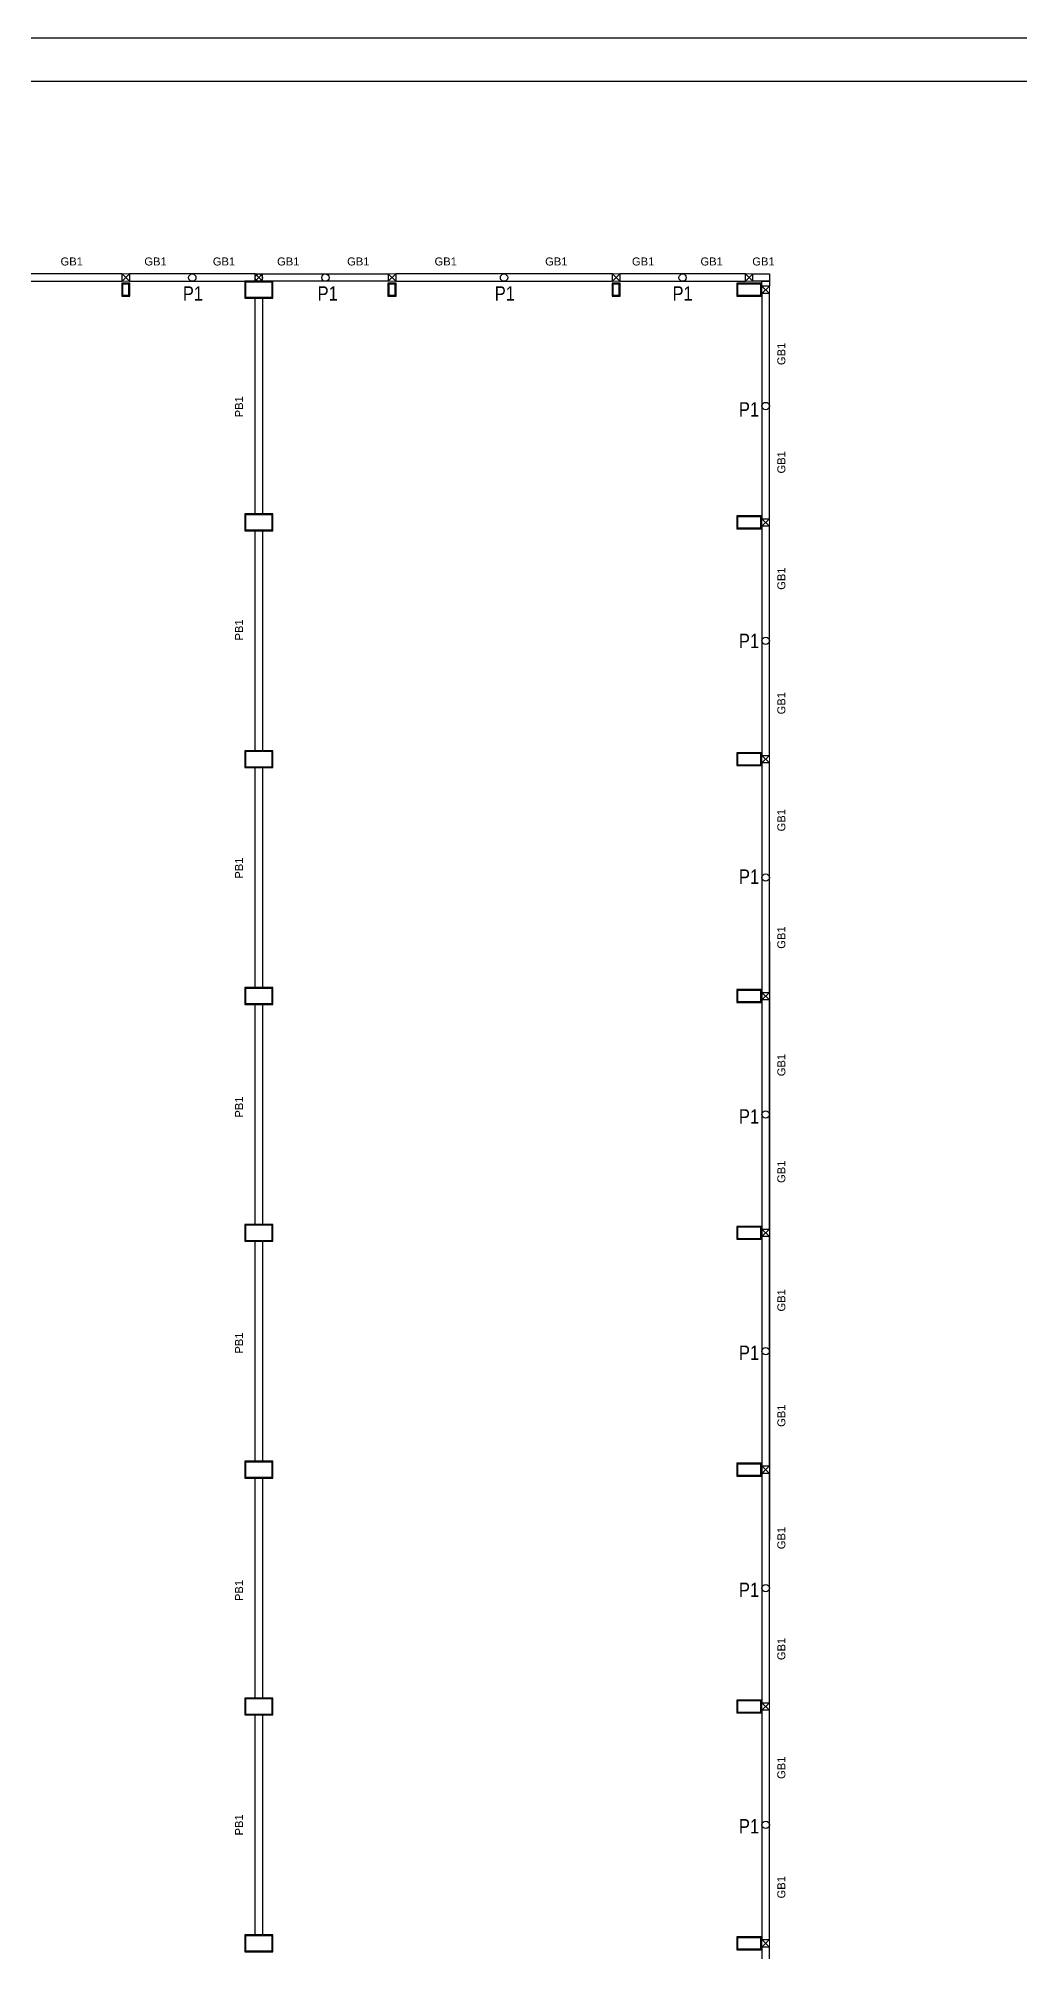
# Model space of a CAD drawing. Header units: inches. Extents: x -605 to 2991212, y -2872845 to 0.
# Drawn here: x 2501297 to 2531963, y -2072527 to -2012739 of the extents above; entities that cross this region are included whole.
import ezdxf
from ezdxf.enums import TextEntityAlignment as Align

# ---------------------------------------------------------------- set-up
doc = ezdxf.new("R2010")
doc.units = ezdxf.units.IN
doc.header["$LTSCALE"] = 600
doc.header["$MEASUREMENT"] = 0
for name, color, linetype, lineweight in [('PV_MASONRY', 10, 'Continuous', 0), ('PV_TEXT_ROMANS', 7, 'Continuous', 0), ('rRCC 2', 40, 'Continuous', 15), ('rSHEET', 2, 'Continuous', 30)]:
    doc.layers.add(name, color=color, linetype=linetype, lineweight=lineweight)
doc.layers.add('see level', color=2, linetype='Continuous')
doc.styles.add('J.P', font='ARIALN.TTF')
doc.styles.get("Standard").update_dxf_attribs({"font": 'arial.ttf'})

msp = doc.modelspace()

# ---------------------------------------------------------------- linework, layer by layer
at = {"color": 1, "linetype": 'ByBlock'}
for points in [[(2503914.2, -2020102.8), (2497144.2, -2020102.8), (2497144.2, -2020332.8), (2503914.2, -2020332.8)], [(2508074.2, -2020102.8), (2504144.2, -2020102.8), (2504144.2, -2020332.8), (2508074.2, -2020332.8)], [(2508304.2, -2020102.8), (2512234.2, -2020102.8), (2512234.2, -2020332.8), (2508304.2, -2020332.8)], [(2519234.2, -2020102.8), (2512464.2, -2020102.8), (2512464.2, -2020332.8), (2519234.2, -2020332.8)], [(2523394.2, -2020102.8), (2519464.2, -2020102.8), (2519464.2, -2020332.8), (2523394.2, -2020332.8)], [(2523624.2, -2020102.8), (2524139.2, -2020102.8), (2524139.2, -2020332.8), (2523624.2, -2020332.8)], [(2508074.2, -2020857.8), (2508304.2, -2020857.8), (2508304.2, -2027602.4), (2508074.2, -2027602.4)], [(2523909.2, -2020332.8), (2524139.2, -2020332.8), (2524139.2, -2020480.3), (2523909.2, -2020480.3)], [(2523909.2, -2027749.9), (2524139.2, -2027749.9), (2524139.2, -2020710.3), (2523909.2, -2020710.3)], [(2523909.2, -2035149.9), (2524139.2, -2035149.9), (2524139.2, -2027979.9), (2523909.2, -2027979.9)], [(2508074.2, -2028127.4), (2508304.2, -2028127.4), (2508304.2, -2035002.4), (2508074.2, -2035002.4)], [(2508074.2, -2035527.4), (2508304.2, -2035527.4), (2508304.2, -2042402.4), (2508074.2, -2042402.4)], [(2523909.2, -2042549.9), (2524139.2, -2042549.9), (2524139.2, -2035379.9), (2523909.2, -2035379.9)], [(2508074.2, -2042927.4), (2508304.2, -2042927.4), (2508304.2, -2049802.4), (2508074.2, -2049802.4)], [(2523909.2, -2049949.9), (2524139.2, -2049949.9), (2524139.2, -2042779.9), (2523909.2, -2042779.9)], [(2508074.2, -2050327.4), (2508304.2, -2050327.4), (2508304.2, -2057202.4), (2508074.2, -2057202.4)], [(2523909.2, -2057349.9), (2524139.2, -2057349.9), (2524139.2, -2050179.9), (2523909.2, -2050179.9)], [(2508074.2, -2057727.4), (2508304.2, -2057727.4), (2508304.2, -2064602.4), (2508074.2, -2064602.4)], [(2523909.2, -2064749.9), (2524139.2, -2064749.9), (2524139.2, -2057579.9), (2523909.2, -2057579.9)], [(2523909.2, -2072149.9), (2524139.2, -2072149.9), (2524139.2, -2064979.9), (2523909.2, -2064979.9)], [(2508074.2, -2065127.4), (2508304.2, -2065127.4), (2508304.2, -2072002.4), (2508074.2, -2072002.4)], [(2523909.2, -2079549.9), (2524139.2, -2079549.9), (2524139.2, -2072379.9), (2523909.2, -2072379.9)]]:
    msp.add_lwpolyline(points, close=True, dxfattribs=at)
at = {"color": 6, "linetype": 'ByBlock'}
for points in [[(2504154.2, -2020395.3), (2503904.2, -2020395.3), (2503904.2, -2020795.3), (2504154.2, -2020795.3)], [(2508629.2, -2020857.8), (2508629.2, -2020332.8), (2507749.2, -2020332.8), (2507749.2, -2020857.8)], [(2512474.2, -2020395.3), (2512224.2, -2020395.3), (2512224.2, -2020795.3), (2512474.2, -2020795.3)], [(2519474.2, -2020395.3), (2519224.2, -2020395.3), (2519224.2, -2020795.3), (2519474.2, -2020795.3)], [(2523894.2, -2020795.3), (2523894.2, -2020395.3), (2523124.2, -2020395.3), (2523124.2, -2020795.3)], [(2508629.2, -2028127.4), (2508629.2, -2027602.4), (2507749.2, -2027602.4), (2507749.2, -2028127.4)], [(2523894.2, -2028064.9), (2523894.2, -2027664.9), (2523124.2, -2027664.9), (2523124.2, -2028064.9)], [(2508629.2, -2035527.4), (2508629.2, -2035002.4), (2507749.2, -2035002.4), (2507749.2, -2035527.4)], [(2523894.2, -2035464.9), (2523894.2, -2035064.9), (2523124.2, -2035064.9), (2523124.2, -2035464.9)], [(2508629.2, -2042927.4), (2508629.2, -2042402.4), (2507749.2, -2042402.4), (2507749.2, -2042927.4)], [(2523894.2, -2042864.9), (2523894.2, -2042464.9), (2523124.2, -2042464.9), (2523124.2, -2042864.9)], [(2508629.2, -2050327.4), (2508629.2, -2049802.4), (2507749.2, -2049802.4), (2507749.2, -2050327.4)], [(2523894.2, -2050264.9), (2523894.2, -2049864.9), (2523124.2, -2049864.9), (2523124.2, -2050264.9)], [(2508629.2, -2057727.4), (2508629.2, -2057202.4), (2507749.2, -2057202.4), (2507749.2, -2057727.4)], [(2523894.2, -2057664.9), (2523894.2, -2057264.9), (2523124.2, -2057264.9), (2523124.2, -2057664.9)], [(2508629.2, -2065127.4), (2508629.2, -2064602.4), (2507749.2, -2064602.4), (2507749.2, -2065127.4)], [(2523894.2, -2065064.9), (2523894.2, -2064664.9), (2523124.2, -2064664.9), (2523124.2, -2065064.9)], [(2508629.2, -2072527.4), (2508629.2, -2072002.4), (2507749.2, -2072002.4), (2507749.2, -2072527.4)], [(2523894.2, -2072464.9), (2523894.2, -2072064.9), (2523124.2, -2072064.9), (2523124.2, -2072464.9)]]:
    msp.add_lwpolyline(points, close=True, dxfattribs=at)
at = {"color": 3, "linetype": 'ByBlock'}
for points in [[(2504129.2, -2020420.3), (2503929.2, -2020420.3), (2503929.2, -2020770.3), (2504129.2, -2020770.3)], [(2508604.2, -2020832.8), (2508604.2, -2020357.8), (2507774.2, -2020357.8), (2507774.2, -2020832.8)], [(2512449.2, -2020420.3), (2512249.2, -2020420.3), (2512249.2, -2020770.3), (2512449.2, -2020770.3)], [(2519449.2, -2020420.3), (2519249.2, -2020420.3), (2519249.2, -2020770.3), (2519449.2, -2020770.3)], [(2523869.2, -2020770.3), (2523869.2, -2020420.3), (2523149.2, -2020420.3), (2523149.2, -2020770.3)], [(2508604.2, -2028102.4), (2508604.2, -2027627.4), (2507774.2, -2027627.4), (2507774.2, -2028102.4)], [(2523869.2, -2028039.9), (2523869.2, -2027689.9), (2523149.2, -2027689.9), (2523149.2, -2028039.9)], [(2508604.2, -2035502.4), (2508604.2, -2035027.4), (2507774.2, -2035027.4), (2507774.2, -2035502.4)], [(2523869.2, -2035439.9), (2523869.2, -2035089.9), (2523149.2, -2035089.9), (2523149.2, -2035439.9)], [(2508604.2, -2042902.4), (2508604.2, -2042427.4), (2507774.2, -2042427.4), (2507774.2, -2042902.4)], [(2523869.2, -2042839.9), (2523869.2, -2042489.9), (2523149.2, -2042489.9), (2523149.2, -2042839.9)], [(2508604.2, -2050302.4), (2508604.2, -2049827.4), (2507774.2, -2049827.4), (2507774.2, -2050302.4)], [(2523869.2, -2050239.9), (2523869.2, -2049889.9), (2523149.2, -2049889.9), (2523149.2, -2050239.9)], [(2508604.2, -2057702.4), (2508604.2, -2057227.4), (2507774.2, -2057227.4), (2507774.2, -2057702.4)], [(2523869.2, -2057639.9), (2523869.2, -2057289.9), (2523149.2, -2057289.9), (2523149.2, -2057639.9)], [(2508604.2, -2065102.4), (2508604.2, -2064627.4), (2507774.2, -2064627.4), (2507774.2, -2065102.4)], [(2523869.2, -2065039.9), (2523869.2, -2064689.9), (2523149.2, -2064689.9), (2523149.2, -2065039.9)], [(2508604.2, -2072502.4), (2508604.2, -2072027.4), (2507774.2, -2072027.4), (2507774.2, -2072502.4)], [(2523869.2, -2072439.9), (2523869.2, -2072089.9), (2523149.2, -2072089.9), (2523149.2, -2072439.9)]]:
    msp.add_lwpolyline(points, close=True, dxfattribs=at)
at = {"color": 8, "linetype": 'ByBlock'}
for centre in [(2506109.2, -2020217.8), (2508189.2, -2020217.8), (2510269.2, -2020217.8), (2515849.2, -2020217.8), (2521429.2, -2020217.8), (2521429.2, -2020217.8), (2524024.2, -2024230.1), (2524024.2, -2024230.1), (2524024.2, -2031564.9), (2524024.2, -2031564.9), (2524024.2, -2038964.9), (2524024.2, -2038964.9), (2524024.2, -2046364.9), (2524024.2, -2046364.9), (2524024.2, -2053764.9), (2524024.2, -2053764.9), (2524024.2, -2061164.9), (2524024.2, -2061164.9), (2524024.2, -2068564.9), (2524024.2, -2068564.9)]:
    msp.add_circle(centre, 115, dxfattribs=at)
at = {"layer": 'PV_MASONRY'}
for points in [[(2524139.2, -2040964.9), (2524139.2, -2059164.9)], [(2524139.2, -2063164.9), (2524139.2, -2089074.9)]]:
    msp.add_lwpolyline(points, dxfattribs=at)
at = {"layer": 'rRCC 2', "color": 6}
for p, q in [((2504144.2, -2020102.8), (2503914.2, -2020332.8)), ((2504144.2, -2020332.8), (2503914.2, -2020102.8)), ((2508304.2, -2020102.8), (2508074.2, -2020332.8)), ((2508304.2, -2020332.8), (2508074.2, -2020102.8)), ((2512464.2, -2020102.8), (2512234.2, -2020332.8)), ((2512464.2, -2020332.8), (2512234.2, -2020102.8)), ((2519464.2, -2020102.8), (2519234.2, -2020332.8)), ((2519464.2, -2020332.8), (2519234.2, -2020102.8)), ((2523624.2, -2020102.8), (2523394.2, -2020332.8)), ((2523624.2, -2020332.8), (2523394.2, -2020102.8)), ((2524139.2, -2020480.3), (2523909.2, -2020710.3)), ((2524139.2, -2020710.3), (2523909.2, -2020480.3)), ((2524139.2, -2027749.9), (2523909.2, -2027979.9)), ((2524139.2, -2027979.9), (2523909.2, -2027749.9)), ((2524139.2, -2035149.9), (2523909.2, -2035379.9)), ((2524139.2, -2035379.9), (2523909.2, -2035149.9)), ((2524139.2, -2042549.9), (2523909.2, -2042779.9)), ((2524139.2, -2042779.9), (2523909.2, -2042549.9)), ((2524139.2, -2049949.9), (2523909.2, -2050179.9)), ((2524139.2, -2050179.9), (2523909.2, -2049949.9)), ((2524139.2, -2057349.9), (2523909.2, -2057579.9)), ((2524139.2, -2057579.9), (2523909.2, -2057349.9)), ((2524139.2, -2064749.9), (2523909.2, -2064979.9)), ((2524139.2, -2064979.9), (2523909.2, -2064749.9)), ((2524139.2, -2072149.9), (2523909.2, -2072379.9)), ((2524139.2, -2072379.9), (2523909.2, -2072149.9))]:
    msp.add_line(p, q, dxfattribs=at)
for points in [[(2504144.2, -2020102.8), (2503914.2, -2020102.8), (2503914.2, -2020332.8), (2504144.2, -2020332.8)], [(2508304.2, -2020102.8), (2508074.2, -2020102.8), (2508074.2, -2020332.8), (2508304.2, -2020332.8)], [(2512464.2, -2020102.8), (2512234.2, -2020102.8), (2512234.2, -2020332.8), (2512464.2, -2020332.8)], [(2519464.2, -2020102.8), (2519234.2, -2020102.8), (2519234.2, -2020332.8), (2519464.2, -2020332.8)], [(2523624.2, -2020102.8), (2523394.2, -2020102.8), (2523394.2, -2020332.8), (2523624.2, -2020332.8)], [(2524139.2, -2020480.3), (2523909.2, -2020480.3), (2523909.2, -2020710.3), (2524139.2, -2020710.3)], [(2524139.2, -2027749.9), (2523909.2, -2027749.9), (2523909.2, -2027979.9), (2524139.2, -2027979.9)], [(2524139.2, -2035149.9), (2523909.2, -2035149.9), (2523909.2, -2035379.9), (2524139.2, -2035379.9)], [(2524139.2, -2042549.9), (2523909.2, -2042549.9), (2523909.2, -2042779.9), (2524139.2, -2042779.9)], [(2524139.2, -2049949.9), (2523909.2, -2049949.9), (2523909.2, -2050179.9), (2524139.2, -2050179.9)], [(2524139.2, -2057349.9), (2523909.2, -2057349.9), (2523909.2, -2057579.9), (2524139.2, -2057579.9)], [(2524139.2, -2064749.9), (2523909.2, -2064749.9), (2523909.2, -2064979.9), (2524139.2, -2064979.9)], [(2524139.2, -2072149.9), (2523909.2, -2072149.9), (2523909.2, -2072379.9), (2524139.2, -2072379.9)]]:
    msp.add_lwpolyline(points, close=True, dxfattribs=at)
at = {"layer": 'rSHEET'}
msp.add_lwpolyline([(2546706, -2154960.9), (2546706, -2012738.5), (2446144.6, -2012738.5), (2446144.6, -2154960.9)], close=True, dxfattribs=at)
msp.add_lwpolyline([(2545354, -2152590.5), (2545354, -2015108.9, 0.4142136), (2544338.1, -2014093), (2448512.4, -2014093, 0.4142136), (2447496.6, -2015108.9), (2447496.6, -2152590.5, 0.4142136), (2448512.4, -2153606.4), (2544338.1, -2153606.4, 0.4142136)], format="xyb", close=True, dxfattribs=at)
at = {"layer": 'see level', "color": 1, "linetype": 'ByBlock'}
for points in [[(2523909.2, -2040964.9), (2523909.2, -2059668.6)], [(2524139.2, -2040964.9), (2524139.2, -2059664.9)]]:
    msp.add_lwpolyline(points, dxfattribs=at)

# ---------------------------------------------------------------- texts
at = {"layer": 'PV_TEXT_ROMANS', "char_height": 450, "width": 2135.966, "attachment_point": 1, "style": 'J.P'}
for insert in [(2505061, -2020487.9), (2509272.1, -2020487.9), (2514806.7, -2020487.9), (2520362, -2020487.9), (2522436.8, -2024109.1), (2522436.8, -2031343.9), (2522436.8, -2038710.1), (2522436.8, -2046203.1), (2522436.8, -2053586.9), (2522436.8, -2060993.6), (2522436.8, -2068382.8)]:
    msp.add_mtext('\\pxqc;P1', dxfattribs=dict(at, insert=insert))
at = {"layer": 'rRCC 2'}
for p in [(2502342.2, -2019712.7), (2504960.5, -2019712.7), (2507099.4, -2019712.7), (2509108.6, -2019712.7), (2511296.7, -2019712.7), (2514027.8, -2019712.7), (2517483.7, -2019712.7), (2520196, -2019712.7), (2522337.1, -2019712.7), (2523956.3, -2019712.7)]:
    msp.add_text('GB1', height=250, dxfattribs=at).set_placement(p, align=Align.MIDDLE_CENTER)
for s, p in [('GB1', (2524514.2, -2022601.6)), ('PB1', (2507569.6, -2024251.6)), ('GB1', (2524514.2, -2025988.6)), ('GB1', (2524514.2, -2029622.5)), ('PB1', (2507569.6, -2031226.2)), ('GB1', (2524514.2, -2033515.9)), ('GB1', (2524514.2, -2037172.4)), ('PB1', (2507569.6, -2038667.4)), ('GB1', (2524514.2, -2040838.6)), ('GB1', (2524514.2, -2044821)), ('PB1', (2507569.6, -2046133.4)), ('GB1', (2524514.2, -2048156.6)), ('GB1', (2524514.2, -2052173.5)), ('PB1', (2507569.6, -2053508.3)), ('GB1', (2524514.2, -2055778.2)), ('GB1', (2524514.2, -2059600.1)), ('PB1', (2507569.6, -2061240.7)), ('GB1', (2524514.2, -2063066.5)), ('GB1', (2524514.2, -2066779.9)), ('PB1', (2507569.6, -2068563.8)), ('GB1', (2524514.2, -2070513))]:
    msp.add_text(s, height=250, rotation=90, dxfattribs=at).set_placement(p, align=Align.MIDDLE_CENTER)

doc.saveas('drawing.dxf')
